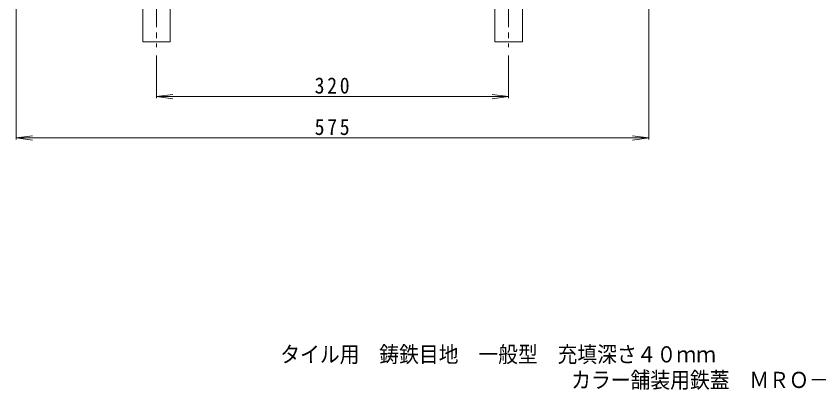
# Model space of a CAD drawing. Units: millimetres, scale not verified. Extents: x -731 to 800, y -686 to 497.
# Drawn here: x -665 to 69, y -686 to -346 of the extents above; entities that cross this region are included whole.
import ezdxf
from ezdxf.enums import TextEntityAlignment as Align

# ---------------------------------------------------------------- set-up
doc = ezdxf.new("R2010")
doc.units = ezdxf.units.MM
doc.header["$LTSCALE"] = 5
doc.linetypes.add('CHAIN1', pattern=[8, 5, -1, 1, -1])
for name, color, linetype, lineweight in [('0-1_躯体', 2, 'Continuous', 9), ('0-3_建具', 4, 'Continuous', 9), ('0-4_その他', 7, 'Continuous', 9), ('0-F', 7, 'Continuous', 9)]:
    doc.layers.add(name, color=color, linetype=linetype, lineweight=lineweight)
doc.layers.add('F-4_F-4ﾚｲﾔ', color=2, linetype='Continuous')
doc.styles.add('ＭＳ ゴシック', font='')
doc.styles.get('ＭＳ ゴシック').set_extended_font_data('MS Gothic')

msp = doc.modelspace()

# ---------------------------------------------------------------- linework, layer by layer
at = {"layer": '0-1_躯体', "linetype": 'CHAIN1'}
for p, q in [((-537.027, -291.059), (-537.027, -374.378)), ((-217.027, -291.059), (-217.027, -374.378))]:
    msp.add_line(p, q, dxfattribs=at)
at = {"layer": '0-3_建具'}
for p, q in [((-549.527, -369.378), (-549.527, -311.878)), ((-524.527, -369.378), (-524.527, -311.878)), ((-229.527, -369.378), (-229.527, -311.878)), ((-204.527, -369.378), (-204.527, -311.878)), ((-549.527, -369.378), (-524.527, -369.378)), ((-204.527, -369.378), (-229.527, -369.378))]:
    msp.add_line(p, q, dxfattribs=at)
at = {"layer": '0-4_その他'}
for p, q in [((-537.027, -381.878), (-537.027, -420.633)), ((-217.027, -381.878), (-217.027, -420.633)), ((-537.027, -419.133), (-522.156, -417.175)), ((-217.027, -419.133), (-231.898, -417.175)), ((-537.027, -419.133), (-217.027, -419.133)), ((-537.027, -419.133), (-522.156, -421.091)), ((-217.027, -419.133), (-231.898, -421.091))]:
    msp.add_line(p, q, dxfattribs=at)
at = {"layer": '0-F'}
for p, q in [((-664.527, -210.378), (-664.527, -458.279)), ((-89.527, -210.378), (-89.527, -458.279)), ((-664.527, -456.779), (-649.656, -454.821)), ((-664.527, -456.779), (-89.527, -456.779)), ((-664.527, -456.779), (-649.656, -458.737)), ((-89.527, -456.779), (-104.398, -454.821)), ((-89.527, -456.779), (-104.398, -458.737))]:
    msp.add_line(p, q, dxfattribs=at)

# ---------------------------------------------------------------- texts
at = {"layer": '0-4_その他', "color": 2, "insert": (-393.277, -416.633), "char_height": 14.66, "attachment_point": 7, "style": 'ＭＳ ゴシック'}
msp.add_mtext('\\T1.27;\\W0.9;320', dxfattribs=at)
at = {"layer": '0-F', "color": 2, "insert": (-393.277, -454.279), "char_height": 14.66, "attachment_point": 7, "style": 'ＭＳ ゴシック'}
msp.add_mtext('\\T1.27;\\W0.9;575', dxfattribs=at)
at = {"layer": 'F-4_F-4ﾚｲﾔ', "style": 'ＭＳ ゴシック', "width": 0.9}
for s, p in [('タイル用\u3000鋳鉄目地\u3000一般型\u3000充填深さ４０ｍｍ', (-424.505, -665.112)), ('カラー舗装用鉄蓋\u3000ＭＲＯ－６－４５５５', (-160.2, -688.357))]:
    msp.add_text(s, height=14.66, dxfattribs=at).set_placement(p, align=Align.BOTTOM_LEFT)

doc.saveas('drawing.dxf')
